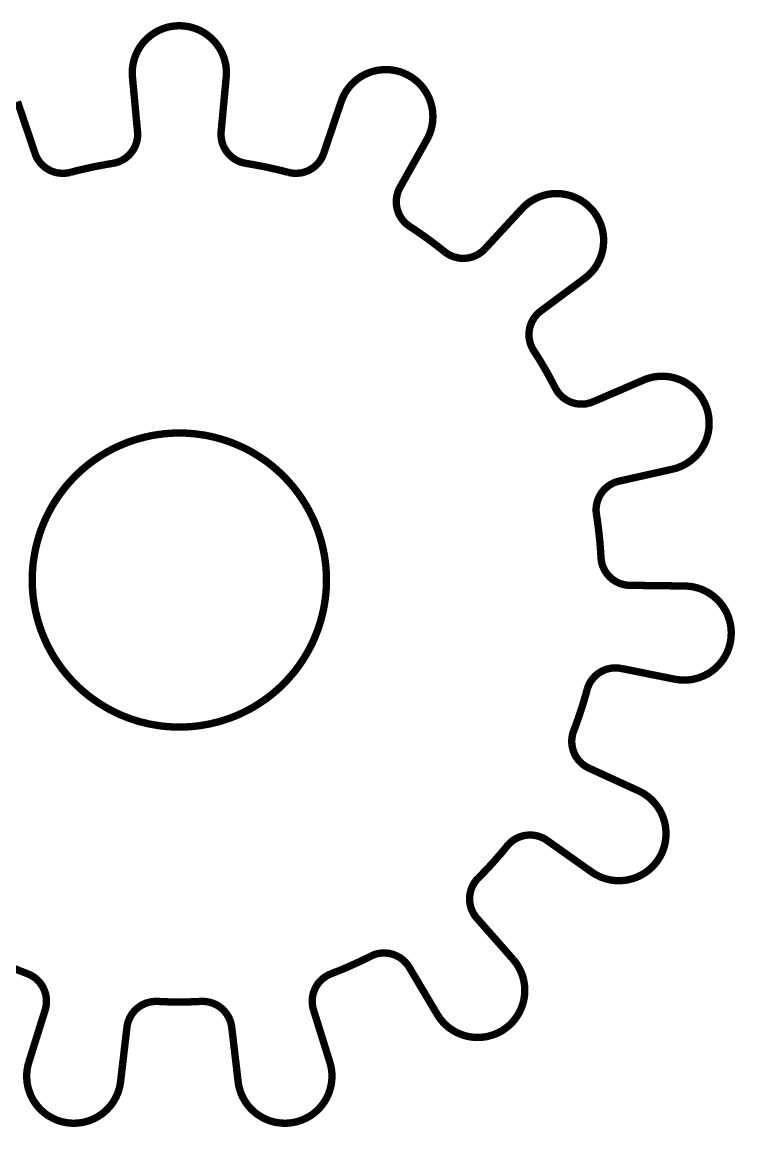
# Model space of a CAD drawing. Extents: x 0.4 to 23.1, y 0.4 to 16.1.
# Drawn here: x 1.931 to 2.885, y 10.363 to 11.843 of the extents above; entities that cross this region are included whole.
import ezdxf

# ---------------------------------------------------------------- set-up
doc = ezdxf.new("R2010")
doc.units = 0
doc.layers.get('0').update_dxf_attribs({"linetype": 'CONTINUOUS'})

msp = doc.modelspace()

# ---------------------------------------------------------------- linework, layer by layer
at = {"color": 0, "const_width": 0.00985}
for points in [[(2.2041, 11.7688), (2.20432, 11.7713), (2.20437, 11.7738), (2.20437, 11.7764), (2.20426, 11.7789), (2.20404, 11.7814), (2.20372, 11.7839), (2.20329, 11.7864), (2.20275, 11.7888), (2.20215, 11.7913), (2.20144, 11.7937), (2.20063, 11.7961), (2.19971, 11.7985), (2.19874, 11.8008), (2.1976, 11.8031), (2.19646, 11.8053), (2.19515, 11.8075), (2.19379, 11.8096), (2.19233, 11.8117), (2.19081, 11.8137), (2.18924, 11.8157), (2.18756, 11.8175), (2.18576, 11.8193), (2.18397, 11.8211), (2.18207, 11.8227), (2.18007, 11.8243), (2.17806, 11.8258), (2.176, 11.8273), (2.17383, 11.8286), (2.17165, 11.8299), (2.16943, 11.8311), (2.16715, 11.8321), (2.16482, 11.8331), (2.16243, 11.834), (2.16004, 11.8348), (2.15767, 11.8355), (2.15517, 11.8361), (2.15272, 11.8366), (2.15022, 11.837), (2.14768, 11.8373), (2.14518, 11.8375), (2.14268, 11.8376), (2.14014, 11.8376), (2.13758, 11.8375), (2.1351, 11.8373), (2.1326, 11.837), (2.1301, 11.8366), (2.12761, 11.8361), (2.12517, 11.8355), (2.12272, 11.8348), (2.12033, 11.834), (2.118, 11.8331), (2.11567, 11.8321), (2.11339, 11.8311), (2.11111, 11.8299), (2.10894, 11.8286), (2.10682, 11.8273), (2.10471, 11.8258), (2.10271, 11.8243), (2.10075, 11.8227), (2.09885, 11.8211), (2.097, 11.8193), (2.09526, 11.8175), (2.09358, 11.8157), (2.09196, 11.8137), (2.09044, 11.8117), (2.08903, 11.8096), (2.08768, 11.8075), (2.08637, 11.8053), (2.08518, 11.8031), (2.0841, 11.8008), (2.08311, 11.7985), (2.08219, 11.7961), (2.08137, 11.7937), (2.08068, 11.7913), (2.08003, 11.7888), (2.07954, 11.7864), (2.0791, 11.7839), (2.07878, 11.7814), (2.07856, 11.7789), (2.07844, 11.7764), (2.0784, 11.7738), (2.0785, 11.7713), (2.07867, 11.7688)], [(2.47254, 11.6851), (2.47374, 11.6873), (2.47483, 11.6896), (2.47586, 11.6919), (2.47678, 11.6942), (2.4776, 11.6966), (2.47831, 11.6991), (2.47894, 11.7015), (2.47949, 11.7039), (2.48025, 11.7089), (2.48047, 11.7115), (2.48058, 11.714), (2.48062, 11.7165), (2.48053, 11.719), (2.48036, 11.7216), (2.48008, 11.7241), (2.47971, 11.7266), (2.47922, 11.7291), (2.47868, 11.7315), (2.47797, 11.7339), (2.47721, 11.7363), (2.47635, 11.7387), (2.47542, 11.741), (2.47433, 11.7433), (2.47319, 11.7456), (2.47194, 11.7478), (2.47065, 11.7499), (2.46924, 11.7521), (2.46619, 11.7561), (2.46451, 11.758), (2.46278, 11.7598), (2.46099, 11.7616), (2.45915, 11.7633), (2.45719, 11.7649), (2.45524, 11.7664), (2.45318, 11.768), (2.45107, 11.7693), (2.44889, 11.7706), (2.44667, 11.7718), (2.44439, 11.7729), (2.44211, 11.774), (2.43972, 11.7749), (2.43733, 11.7758), (2.43494, 11.7765), (2.43251, 11.7771), (2.43001, 11.7777), (2.42757, 11.7781), (2.42507, 11.7785), (2.42253, 11.7787), (2.42003, 11.7789), (2.41749, 11.7789), (2.41499, 11.7789), (2.41243, 11.7787), (2.40994, 11.7784), (2.40744, 11.7781), (2.40494, 11.7776), (2.4025, 11.7771), (2.40007, 11.7764), (2.39762, 11.7757), (2.39529, 11.7748), (2.3929, 11.7739), (2.39063, 11.7728), (2.38835, 11.7717), (2.38612, 11.7705), (2.384, 11.7692), (2.38189, 11.7678), (2.37983, 11.7663), (2.37782, 11.7648), (2.37592, 11.7631), (2.37408, 11.7614), (2.37229, 11.7597), (2.37056, 11.7578), (2.36893, 11.7559), (2.36735, 11.7538), (2.36589, 11.7518), (2.36447, 11.7497), (2.36317, 11.7476), (2.36193, 11.7453), (2.36079, 11.7431), (2.35975, 11.7408), (2.35883, 11.7384), (2.35796, 11.7361)], [(2.08544, 11.696), (2.07867, 11.7688)], [(2.19732, 11.696), (2.2041, 11.7688)], [(1.94829, 11.6668), (1.92486, 11.7361)], [(2.33453, 11.6668), (2.35796, 11.7361)], [(2.05246, 11.6534), (2.05447, 11.6538), (2.05647, 11.6543), (2.05843, 11.6548), (2.06033, 11.6555), (2.06222, 11.6563), (2.06407, 11.6572), (2.06586, 11.6582), (2.0676, 11.6592), (2.06933, 11.6604), (2.07096, 11.6616), (2.07249, 11.6629), (2.074, 11.6643), (2.07542, 11.6658), (2.07671, 11.6674), (2.07796, 11.669), (2.07915, 11.6706), (2.08024, 11.6724), (2.08122, 11.6742), (2.08208, 11.676), (2.0829, 11.6779), (2.08361, 11.6798), (2.08421, 11.6818), (2.08469, 11.6837), (2.08507, 11.6858), (2.08539, 11.6878), (2.08556, 11.6898), (2.08561, 11.6919), (2.08561, 11.6939), (2.08544, 11.696)], [(2.19732, 11.696), (2.19721, 11.6939), (2.19715, 11.6919), (2.19726, 11.6898), (2.19743, 11.6878), (2.19769, 11.6858), (2.19857, 11.6818), (2.19917, 11.6798), (2.19988, 11.6779), (2.20068, 11.676), (2.20161, 11.6742), (2.20258, 11.6724), (2.20367, 11.6706), (2.20481, 11.669), (2.20606, 11.6674), (2.20742, 11.6658), (2.20882, 11.6643), (2.21029, 11.6629), (2.21186, 11.6616), (2.21349, 11.6604), (2.21517, 11.6592), (2.2169, 11.6582), (2.21869, 11.6572), (2.22054, 11.6563), (2.22244, 11.6555), (2.22439, 11.6548), (2.22635, 11.6543), (2.22835, 11.6538), (2.23036, 11.6534)], [(2.43674, 11.6213), (2.47254, 11.6851)], [(1.94829, 11.6668), (1.949, 11.6649), (1.94976, 11.663), (1.95068, 11.6611), (1.95167, 11.6593), (1.95275, 11.6576), (1.95394, 11.656), (1.95518, 11.6543), (1.95654, 11.6528), (1.95796, 11.6514), (1.95942, 11.65), (1.96099, 11.6486), (1.96263, 11.6474), (1.96436, 11.6463), (1.9661, 11.6452), (1.96789, 11.6442), (1.96972, 11.6433), (1.97163, 11.6426), (1.97353, 11.6419), (1.97553, 11.6413), (1.97749, 11.6408), (1.97949, 11.6405), (1.98156, 11.6403), (1.98356, 11.6401), (1.98562, 11.64), (1.98768, 11.6401), (1.98969, 11.6403), (1.99169, 11.6405), (1.99371, 11.6409), (1.99571, 11.6413)], [(2.28706, 11.6413), (2.28907, 11.6409), (2.29107, 11.6405), (2.29308, 11.6403), (2.29514, 11.6401), (2.29719, 11.64), (2.29921, 11.6401), (2.30126, 11.6403), (2.30328, 11.6405), (2.30528, 11.6408), (2.30729, 11.6413), (2.30925, 11.6419), (2.31119, 11.6426), (2.31304, 11.6433), (2.31489, 11.6442), (2.31674, 11.6452), (2.31847, 11.6463), (2.32015, 11.6474), (2.32178, 11.6486), (2.32335, 11.65), (2.32488, 11.6514), (2.32628, 11.6528), (2.32758, 11.6543), (2.32889, 11.656), (2.33003, 11.6576), (2.33111, 11.6593), (2.33214, 11.6611), (2.33301, 11.663), (2.33382, 11.6649), (2.33453, 11.6668)], [(2.05246, 11.6534), (2.04531, 11.6522), (2.03814, 11.6509), (2.03103, 11.6496), (2.02393, 11.6481), (2.01687, 11.6465), (2.00976, 11.6449), (2.00276, 11.6432), (1.99571, 11.6413)], [(2.28706, 11.6413), (2.28006, 11.6432), (2.273, 11.6449), (2.26594, 11.6465), (2.25885, 11.6481), (2.25174, 11.6496), (2.24463, 11.6509), (2.23753, 11.6522), (2.23036, 11.6534)], [(2.43674, 11.6213), (2.43576, 11.6195), (2.4349, 11.6176), (2.43414, 11.6157), (2.43349, 11.6138), (2.43294, 11.6118), (2.43246, 11.6099), (2.43213, 11.6078), (2.43186, 11.6058), (2.43169, 11.6037), (2.43169, 11.6017), (2.43175, 11.5997), (2.43192, 11.5977), (2.43218, 11.5956), (2.43257, 11.5936), (2.43365, 11.5897), (2.43435, 11.5877), (2.43517, 11.5858), (2.43604, 11.584), (2.43701, 11.5822), (2.4381, 11.5805), (2.43924, 11.5788), (2.44049, 11.5772), (2.44185, 11.5756), (2.44325, 11.5742), (2.44472, 11.5727), (2.44629, 11.5714), (2.44786, 11.5702), (2.44954, 11.569)], [(2.68371, 11.4994), (2.68571, 11.501), (2.68767, 11.5026), (2.68951, 11.5043), (2.69129, 11.5061), (2.69303, 11.5079), (2.69467, 11.5098), (2.69624, 11.5118), (2.69775, 11.5138), (2.70047, 11.5181), (2.70167, 11.5203), (2.70285, 11.5226), (2.70389, 11.5248), (2.70486, 11.5272), (2.70574, 11.5296), (2.70649, 11.532), (2.70714, 11.5344), (2.70774, 11.5368), (2.70817, 11.5393), (2.70856, 11.5418), (2.70882, 11.5443), (2.70899, 11.5469), (2.7091, 11.5494), (2.70904, 11.5519), (2.70893, 11.5544), (2.70871, 11.557), (2.70833, 11.5595), (2.7079, 11.562), (2.70742, 11.5644), (2.70676, 11.5668), (2.70606, 11.5693), (2.70524, 11.5717), (2.70432, 11.574), (2.70329, 11.5763), (2.70221, 11.5786), (2.70101, 11.5808), (2.69971, 11.583), (2.69835, 11.5851), (2.69689, 11.5872), (2.69536, 11.5892), (2.69374, 11.5912), (2.69206, 11.593), (2.69026, 11.5948), (2.68847, 11.5966), (2.68658, 11.5982), (2.68457, 11.5998), (2.68257, 11.6013), (2.68044, 11.6027), (2.67833, 11.6041), (2.67611, 11.6053), (2.67389, 11.6064), (2.6716, 11.6075), (2.66928, 11.6085), (2.66689, 11.6094), (2.6645, 11.6102), (2.66206, 11.6108), (2.65961, 11.6114), (2.65713, 11.6119), (2.65462, 11.6124), (2.65213, 11.6126), (2.64962, 11.6128), (2.64708, 11.6129), (2.64458, 11.6129), (2.64204, 11.6128), (2.63954, 11.6126), (2.63704, 11.6122), (2.63456, 11.6119), (2.63206, 11.6113), (2.62961, 11.6107), (2.62717, 11.61), (2.62478, 11.6092), (2.62244, 11.6083), (2.62011, 11.6073), (2.61783, 11.6062), (2.61561, 11.605), (2.61344, 11.6038), (2.61128, 11.6024), (2.60921, 11.601), (2.60721, 11.5995), (2.60525, 11.5979), (2.60335, 11.5962), (2.60157, 11.5945), (2.59978, 11.5926)], [(2.55018, 11.5388), (2.59978, 11.5926)], [(2.49647, 11.5349), (2.49083, 11.5394), (2.48508, 11.5439), (2.47933, 11.5482), (2.47347, 11.5526), (2.46756, 11.5568), (2.46164, 11.5609), (2.45562, 11.565), (2.44954, 11.569)], [(2.49647, 11.5349), (2.4981, 11.5337), (2.49978, 11.5325), (2.50157, 11.5314), (2.50336, 11.5305), (2.50521, 11.5296), (2.50706, 11.5288), (2.509, 11.5281), (2.51096, 11.5276), (2.51297, 11.5271), (2.51497, 11.5266), (2.51899, 11.5262), (2.52106, 11.5262), (2.52311, 11.5262), (2.52513, 11.5264), (2.52718, 11.5266), (2.52919, 11.527), (2.53119, 11.5275), (2.53315, 11.528), (2.53504, 11.5287), (2.53694, 11.5295), (2.53879, 11.5303), (2.54064, 11.5313), (2.54237, 11.5323), (2.54406, 11.5335), (2.54568, 11.5347), (2.54725, 11.536), (2.54878, 11.5374), (2.55018, 11.5388)], [(2.62506, 11.4557), (2.68371, 11.4994)], [(2.62506, 11.4557), (2.62343, 11.4544), (2.6219, 11.4531), (2.62044, 11.4517), (2.61903, 11.4502), (2.61774, 11.4486), (2.61649, 11.447), (2.61535, 11.4453), (2.61431, 11.4435), (2.61333, 11.4417), (2.61247, 11.4399), (2.61171, 11.438), (2.61106, 11.436), (2.61046, 11.4341), (2.61003, 11.4321), (2.60965, 11.4301), (2.60938, 11.4281), (2.60921, 11.426), (2.60921, 11.424), (2.60926, 11.4219), (2.60943, 11.4199), (2.60969, 11.4179), (2.61008, 11.4158), (2.61057, 11.4139), (2.61111, 11.4119), (2.61182, 11.41), (2.61262, 11.4081), (2.6135, 11.4063), (2.61447, 11.4045), (2.6155, 11.4027)], [(2.64453, 11.3525), (2.64117, 11.3589), (2.63775, 11.3653), (2.63428, 11.3717), (2.63064, 11.378), (2.62701, 11.3842), (2.62326, 11.3905), (2.61942, 11.3966), (2.6155, 11.4027)], [(2.69515, 11.3342), (2.76238, 11.3632)], [(2.80111, 11.2439), (2.80354, 11.2445), (2.80599, 11.2452), (2.80838, 11.246), (2.81076, 11.2469), (2.8131, 11.2479), (2.81538, 11.249), (2.8176, 11.2501), (2.81976, 11.2514), (2.82194, 11.2528), (2.824, 11.2542), (2.82601, 11.2557), (2.82796, 11.2573), (2.82986, 11.259), (2.83171, 11.2607), (2.83344, 11.2625), (2.83512, 11.2644), (2.83675, 11.2663), (2.83826, 11.2683), (2.83974, 11.2704), (2.8411, 11.2726), (2.84233, 11.2747), (2.84353, 11.277), (2.84463, 11.2792), (2.8456, 11.2816), (2.84651, 11.2839), (2.84733, 11.2863), (2.84804, 11.2887), (2.84868, 11.2912), (2.84918, 11.2937), (2.84961, 11.2962), (2.84993, 11.2987), (2.85015, 11.3012), (2.85026, 11.3037), (2.85026, 11.3062), (2.85021, 11.3087), (2.84999, 11.3112), (2.84972, 11.3138), (2.84933, 11.3163), (2.84885, 11.3187), (2.84825, 11.3212), (2.8476, 11.3236), (2.84679, 11.326), (2.84592, 11.3284), (2.84494, 11.3307), (2.84386, 11.333), (2.84272, 11.3352), (2.84147, 11.3375), (2.84017, 11.3396), (2.83876, 11.3417), (2.83724, 11.3438), (2.83567, 11.3457), (2.83404, 11.3476), (2.83231, 11.3494), (2.83046, 11.3512), (2.82861, 11.3529), (2.82667, 11.3545), (2.82465, 11.3561), (2.8226, 11.3575), (2.82047, 11.3589), (2.81831, 11.3602), (2.81608, 11.3614), (2.81381, 11.3625), (2.81153, 11.3635), (2.80914, 11.3644), (2.80681, 11.3652), (2.80436, 11.366), (2.80192, 11.3666), (2.79949, 11.3672), (2.79699, 11.3676), (2.79449, 11.3679), (2.79194, 11.3682), (2.78944, 11.3683), (2.78689, 11.3684), (2.7844, 11.3683), (2.78185, 11.3681), (2.77935, 11.3678), (2.77686, 11.3675), (2.77436, 11.367), (2.77192, 11.3664), (2.76947, 11.3658), (2.76708, 11.365), (2.76471, 11.3642), (2.76238, 11.3632)], [(2.64453, 11.3525), (2.64551, 11.3507), (2.64654, 11.349), (2.64774, 11.3473), (2.64899, 11.3457), (2.65028, 11.3441), (2.65169, 11.3426), (2.65315, 11.3412), (2.65474, 11.3398), (2.65636, 11.3386), (2.65804, 11.3375), (2.65978, 11.3364), (2.66157, 11.3354), (2.66342, 11.3345), (2.66531, 11.3337), (2.66721, 11.333), (2.66917, 11.3324), (2.67117, 11.3319), (2.67318, 11.3315), (2.67518, 11.3313), (2.67719, 11.3311), (2.67925, 11.3311), (2.68132, 11.3311), (2.68332, 11.3312), (2.68539, 11.3314), (2.68739, 11.3318), (2.68935, 11.3323), (2.69135, 11.3328), (2.69325, 11.3335), (2.69515, 11.3342)], [(2.72976, 11.2279), (2.80111, 11.2439)], [(2.72976, 11.2279), (2.72775, 11.2274), (2.72581, 11.2267), (2.7239, 11.2261), (2.722, 11.2253), (2.72017, 11.2243), (2.71838, 11.2234), (2.71664, 11.2223), (2.715, 11.2211), (2.71338, 11.2198), (2.71181, 11.2185), (2.71035, 11.2171), (2.70893, 11.2156), (2.70763, 11.214), (2.70637, 11.2124), (2.70524, 11.2107), (2.70421, 11.209), (2.70324, 11.2071), (2.70236, 11.2053), (2.70161, 11.2034), (2.7009, 11.2015), (2.70031, 11.1995), (2.69988, 11.1975), (2.69949, 11.1955), (2.69922, 11.1935), (2.69906, 11.1915), (2.699, 11.1894), (2.69906, 11.1874), (2.69922, 11.1853), (2.69949, 11.1833)], [(2.70557, 11.1257), (2.70514, 11.1329), (2.70458, 11.1401), (2.704, 11.1473), (2.70247, 11.1618), (2.70156, 11.1689), (2.70057, 11.1762), (2.69949, 11.1833)], [(2.70557, 11.1257), (2.70574, 11.1236), (2.706, 11.1216), (2.70637, 11.1196), (2.70682, 11.1176), (2.70742, 11.1156), (2.70811, 11.1137), (2.70888, 11.1118), (2.70975, 11.11), (2.71072, 11.1081), (2.71175, 11.1064), (2.71294, 11.1047), (2.71414, 11.1031), (2.7155, 11.1015), (2.7169, 11.1), (2.71838, 11.0986), (2.71989, 11.0973), (2.72151, 11.096), (2.72319, 11.0949), (2.72493, 11.0938), (2.72672, 11.0928), (2.72857, 11.0919), (2.73042, 11.0911), (2.73236, 11.0904), (2.73432, 11.0898), (2.73633, 11.0893), (2.73828, 11.0889), (2.74035, 11.0886), (2.74235, 11.0884), (2.74442, 11.0884)], [(2.74442, 11.0884), (2.81754, 11.0875)], [(2.80442, 10.9627), (2.80692, 10.9623), (2.8094, 10.962), (2.81196, 10.9617), (2.81446, 10.9616), (2.817, 10.9615), (2.8195, 10.9616), (2.82206, 10.9617), (2.82454, 10.962), (2.82704, 10.9623), (2.82954, 10.9628), (2.83197, 10.9634), (2.83442, 10.964), (2.83686, 10.9648), (2.83919, 10.9657), (2.84158, 10.9666), (2.84386, 10.9676), (2.84614, 10.9688), (2.84831, 10.9699), (2.85047, 10.9712), (2.8526, 10.9727), (2.85465, 10.9741), (2.85661, 10.9757), (2.85856, 10.9773), (2.8604, 10.9791), (2.86219, 10.9808), (2.86393, 10.9827), (2.86556, 10.9846), (2.86714, 10.9866), (2.8686, 10.9886), (2.87001, 10.9907), (2.87131, 10.9929), (2.8725, 10.9951), (2.87364, 10.9973), (2.87472, 10.9997), (2.87565, 11.002), (2.87651, 11.0044), (2.87728, 11.0068), (2.87793, 11.0092), (2.87847, 11.0117), (2.87896, 11.0142), (2.87935, 11.0167), (2.87956, 11.0192), (2.87972, 11.0217), (2.87978, 11.0242), (2.87978, 11.0268), (2.87961, 11.0293), (2.87939, 11.0318), (2.87901, 11.0343), (2.87858, 11.0368), (2.87804, 11.0392), (2.87739, 11.0417), (2.87668, 11.0441), (2.87588, 11.0465), (2.87494, 11.0488), (2.87392, 11.0512), (2.87278, 11.0534), (2.87158, 11.0556), (2.87028, 11.0578), (2.86893, 11.0599), (2.86746, 11.062), (2.86589, 11.064), (2.86431, 11.0659), (2.86257, 11.0678), (2.86083, 11.0696), (2.859, 11.0713), (2.85704, 11.073), (2.85508, 11.0745), (2.85308, 11.076), (2.85097, 11.0774), (2.84879, 11.0788), (2.84663, 11.08), (2.84435, 11.0812), (2.84207, 11.0822), (2.83974, 11.0832), (2.83735, 11.084), (2.83496, 11.0848), (2.83251, 11.0855), (2.83008, 11.0861), (2.82758, 11.0866), (2.82508, 11.087), (2.8226, 11.0872), (2.8201, 11.0874), (2.81754, 11.0875)], [(2.73269, 10.9771), (2.73068, 10.9774), (2.72868, 10.9777), (2.72661, 10.9779), (2.72456, 10.9779), (2.72254, 10.9778), (2.72049, 10.9776), (2.71847, 10.9773), (2.71647, 10.9769), (2.71451, 10.9765), (2.71251, 10.9759), (2.71061, 10.9752), (2.70871, 10.9744), (2.70692, 10.9735), (2.70514, 10.9725), (2.7034, 10.9714), (2.70171, 10.9703), (2.70008, 10.969), (2.69851, 10.9677), (2.69706, 10.9663), (2.69564, 10.9647), (2.69433, 10.9632), (2.69308, 10.9616), (2.69194, 10.9599), (2.69086, 10.9582), (2.68989, 10.9564), (2.68901, 10.9545), (2.68821, 10.9526), (2.68756, 10.9507), (2.68696, 10.9487)], [(2.73269, 10.9771), (2.80442, 10.9627)], [(2.66906, 10.8936), (2.6716, 10.9003), (2.67404, 10.9072), (2.67643, 10.914), (2.67871, 10.9209), (2.68087, 10.9278), (2.683, 10.9348), (2.68506, 10.9417), (2.68696, 10.9487)], [(2.66906, 10.8936), (2.66835, 10.8917), (2.66775, 10.8897), (2.66732, 10.8877), (2.66694, 10.8857), (2.66667, 10.8837), (2.6665, 10.8816), (2.66644, 10.8796), (2.6665, 10.8776), (2.66661, 10.8755), (2.66689, 10.8735), (2.66726, 10.8715), (2.66775, 10.8695), (2.66829, 10.8675), (2.669, 10.8656), (2.66976, 10.8637), (2.67063, 10.8618), (2.6716, 10.86), (2.67264, 10.8583), (2.67378, 10.8566), (2.67503, 10.8549), (2.67632, 10.8534), (2.67774, 10.8519), (2.67919, 10.8505), (2.68072, 10.8491), (2.68235, 10.8479), (2.68403, 10.8467), (2.68576, 10.8456), (2.68756, 10.8446), (2.68935, 10.8437)], [(2.68935, 10.8437), (2.75586, 10.8132)], [(2.69314, 10.7045), (2.69521, 10.7031), (2.69737, 10.7018), (2.69954, 10.7005), (2.70182, 10.6994), (2.7041, 10.6983), (2.70643, 10.6973), (2.70876, 10.6965), (2.71121, 10.6957), (2.7136, 10.695), (2.7161, 10.6944), (2.71853, 10.6939), (2.72103, 10.6935), (2.72353, 10.6933), (2.72607, 10.693), (2.72857, 10.6929), (2.73113, 10.693), (2.73361, 10.6931), (2.73617, 10.6933), (2.73867, 10.6936), (2.74115, 10.694), (2.7436, 10.6946), (2.7461, 10.6952), (2.74849, 10.6959), (2.75088, 10.6967), (2.75325, 10.6975), (2.75558, 10.6986), (2.75786, 10.6997), (2.7601, 10.7008), (2.76226, 10.7021), (2.76438, 10.7034), (2.7665, 10.7049), (2.7685, 10.7064), (2.77046, 10.708), (2.77235, 10.7097), (2.77414, 10.7114), (2.77588, 10.7133), (2.77756, 10.7152), (2.77919, 10.7171), (2.78065, 10.7191), (2.78213, 10.7212), (2.78347, 10.7234), (2.78472, 10.7255), (2.78592, 10.7278), (2.787, 10.73), (2.78797, 10.7324), (2.78885, 10.7347), (2.78965, 10.7371), (2.79036, 10.7395), (2.79096, 10.742), (2.7915, 10.7445), (2.79189, 10.747), (2.79221, 10.7495), (2.79243, 10.752), (2.79254, 10.7545), (2.79254, 10.7571), (2.79243, 10.7596), (2.79221, 10.7621), (2.79194, 10.7646), (2.79156, 10.7671), (2.79107, 10.7696), (2.79047, 10.772), (2.78976, 10.7744), (2.78896, 10.7769), (2.78808, 10.7792), (2.78711, 10.7815), (2.78603, 10.7838), (2.78489, 10.7861), (2.78364, 10.7883), (2.78228, 10.7904), (2.78088, 10.7925), (2.77935, 10.7945), (2.77778, 10.7964), (2.7761, 10.7984), (2.77436, 10.8002), (2.77257, 10.802), (2.77067, 10.8037), (2.76872, 10.8053), (2.76671, 10.8068), (2.76465, 10.8083), (2.76253, 10.8096), (2.76036, 10.8109), (2.75814, 10.8121), (2.75586, 10.8132)], [(2.63346, 10.7468), (2.63172, 10.748), (2.62999, 10.749), (2.62819, 10.75), (2.6244, 10.7516), (2.6225, 10.7523), (2.6205, 10.7528), (2.61854, 10.7533), (2.61654, 10.7536), (2.61447, 10.7539), (2.61247, 10.754), (2.6104, 10.7541), (2.60835, 10.754), (2.60633, 10.7538), (2.60433, 10.7536), (2.60232, 10.7532), (2.60032, 10.7527), (2.59836, 10.7521), (2.59646, 10.7514), (2.59457, 10.7507), (2.59272, 10.7497), (2.59093, 10.7487), (2.58919, 10.7477), (2.58751, 10.7465), (2.58589, 10.7453), (2.58431, 10.744), (2.58285, 10.7426), (2.58143, 10.7411), (2.58008, 10.7395)], [(2.54129, 10.6964), (2.54639, 10.7016), (2.55138, 10.7068), (2.55638, 10.7121), (2.56125, 10.7174), (2.56608, 10.7229), (2.57081, 10.7283), (2.57553, 10.7339), (2.58008, 10.7395)], [(2.63346, 10.7468), (2.69314, 10.7045)], [(2.54129, 10.6964), (2.53988, 10.6949), (2.53857, 10.6934), (2.53733, 10.6917), (2.53614, 10.6901), (2.5351, 10.6883), (2.53413, 10.6865), (2.53321, 10.6847), (2.53244, 10.6828), (2.53174, 10.6809), (2.53114, 10.6789), (2.53065, 10.6769), (2.53028, 10.6749), (2.53, 10.6729), (2.52983, 10.6708), (2.52979, 10.6688), (2.52983, 10.6668), (2.52994, 10.6648), (2.53022, 10.6627), (2.5306, 10.6607), (2.53103, 10.6587), (2.53162, 10.6567), (2.53228, 10.6548), (2.53304, 10.6529), (2.5339, 10.651), (2.53483, 10.6492), (2.53592, 10.6475), (2.53706, 10.6458), (2.53825, 10.6442), (2.53961, 10.6426)], [(2.53961, 10.6426), (2.58789, 10.5877)], [(1.88542, 10.5918), (1.89187, 10.5886), (1.89844, 10.5854), (1.905, 10.5824), (1.91162, 10.5794), (1.91824, 10.5764), (1.92492, 10.5736), (1.93164, 10.5709), (1.93842, 10.5683)], [(2.3444, 10.5683), (2.35113, 10.5709), (2.35786, 10.5736), (2.36453, 10.5764), (2.37121, 10.5794), (2.37782, 10.5824), (2.38439, 10.5854), (2.3909, 10.5886), (2.3974, 10.5918)], [(2.44906, 10.5769), (2.44797, 10.5786), (2.44683, 10.5802), (2.44553, 10.5819), (2.44422, 10.5834), (2.44276, 10.5848), (2.44129, 10.5863), (2.43972, 10.5876), (2.4381, 10.5888), (2.43642, 10.59), (2.43463, 10.591), (2.43283, 10.592), (2.43099, 10.5928), (2.4291, 10.5936), (2.42719, 10.5943), (2.42524, 10.5948), (2.42324, 10.5953), (2.42122, 10.5957), (2.41922, 10.5959), (2.41715, 10.5961), (2.4151, 10.5961), (2.41308, 10.5961), (2.41103, 10.5959), (2.40901, 10.5957), (2.40696, 10.5953), (2.405, 10.5948), (2.40306, 10.5942), (2.4011, 10.5935), (2.39925, 10.5927), (2.3974, 10.5918)], [(2.48643, 10.5139), (2.48774, 10.5118), (2.48915, 10.5097), (2.49067, 10.5077), (2.49224, 10.5057), (2.49388, 10.5038), (2.49561, 10.502), (2.49744, 10.5002), (2.49929, 10.4985), (2.50125, 10.4968), (2.50325, 10.4953), (2.50532, 10.4939), (2.50743, 10.4925), (2.5096, 10.4912), (2.51183, 10.49), (2.51411, 10.4889), (2.51639, 10.4879), (2.51878, 10.487), (2.52115, 10.4862), (2.52354, 10.4854), (2.52599, 10.4848), (2.52849, 10.4843), (2.53097, 10.4838), (2.53347, 10.4835), (2.53597, 10.4832), (2.53851, 10.4831), (2.54101, 10.4831), (2.54357, 10.4831), (2.54606, 10.4833), (2.55106, 10.4839), (2.55354, 10.4844), (2.55599, 10.485), (2.55843, 10.4857), (2.56087, 10.4864), (2.56321, 10.4873), (2.56554, 10.4882), (2.56787, 10.4893), (2.5701, 10.4904), (2.57232, 10.4916), (2.57449, 10.4929), (2.57661, 10.4944), (2.57861, 10.4959), (2.58062, 10.4974), (2.58251, 10.4991), (2.58436, 10.5008), (2.58615, 10.5026), (2.58951, 10.5063), (2.59104, 10.5084), (2.5925, 10.5104), (2.59392, 10.5125), (2.59521, 10.5147), (2.5964, 10.5169), (2.59754, 10.5192), (2.59858, 10.5215), (2.5995, 10.5238), (2.60038, 10.5262), (2.60113, 10.5286), (2.60178, 10.531), (2.60232, 10.5335), (2.60275, 10.536), (2.60314, 10.5385), (2.60335, 10.541), (2.60351, 10.5435), (2.60357, 10.5461), (2.60351, 10.5486), (2.60335, 10.5511), (2.60314, 10.5536), (2.60275, 10.5561), (2.60232, 10.5586), (2.60178, 10.561), (2.60113, 10.5635), (2.60038, 10.5659), (2.5995, 10.5683), (2.59858, 10.5706), (2.59754, 10.5729), (2.59646, 10.5752), (2.59521, 10.5774), (2.59392, 10.5796), (2.59256, 10.5817), (2.5911, 10.5838), (2.58951, 10.5857), (2.58789, 10.5877)], [(2.44906, 10.5769), (2.48643, 10.5139)], [(1.96186, 10.5198), (1.9624, 10.5217), (1.96283, 10.5238), (1.96322, 10.5258), (1.96343, 10.5278), (1.9636, 10.5298), (1.96365, 10.5319), (1.96354, 10.5339), (1.96338, 10.536), (1.96311, 10.538), (1.96272, 10.54), (1.96224, 10.542), (1.96164, 10.5439), (1.96094, 10.5458), (1.96012, 10.5477), (1.95925, 10.5496), (1.95828, 10.5514), (1.95719, 10.5531), (1.956, 10.5548), (1.95475, 10.5564), (1.95344, 10.5579), (1.95204, 10.5595), (1.949, 10.5622), (1.94737, 10.5634), (1.94569, 10.5646), (1.94396, 10.5656), (1.94211, 10.5666), (1.94032, 10.5675), (1.93842, 10.5683)], [(2.3444, 10.5683), (2.3425, 10.5675), (2.34065, 10.5666), (2.33886, 10.5656), (2.33712, 10.5646), (2.33544, 10.5634), (2.33382, 10.5622), (2.33225, 10.5608), (2.33078, 10.5595), (2.32937, 10.5579), (2.32801, 10.5564), (2.32676, 10.5548), (2.32563, 10.5531), (2.32454, 10.5514), (2.32357, 10.5496), (2.32264, 10.5477), (2.32189, 10.5458), (2.32118, 10.5439), (2.32058, 10.542), (2.3201, 10.54), (2.31972, 10.538), (2.31939, 10.536), (2.31922, 10.5339), (2.31917, 10.5319), (2.31922, 10.5298), (2.31933, 10.5278), (2.31961, 10.5258), (2.31993, 10.5238), (2.32042, 10.5217), (2.32096, 10.5198)], [(2.11242, 10.5313), (2.11035, 10.5314), (2.10829, 10.5313), (2.10628, 10.5311), (2.10422, 10.5309), (2.10221, 10.5305), (2.10026, 10.53), (2.09831, 10.5295), (2.09636, 10.5288), (2.09446, 10.528), (2.09261, 10.5271), (2.09082, 10.5262), (2.08908, 10.5251), (2.0874, 10.5239), (2.08578, 10.5227), (2.08421, 10.5214), (2.08268, 10.52), (2.08128, 10.5185), (2.07867, 10.5153), (2.07753, 10.5137), (2.07644, 10.5119), (2.07547, 10.5101), (2.07454, 10.5083), (2.07303, 10.5045), (2.07243, 10.5026), (2.07194, 10.5006), (2.07156, 10.4986), (2.07129, 10.4965)], [(2.11242, 10.5313), (2.11963, 10.531), (2.1269, 10.5307), (2.13417, 10.5306), (2.14139, 10.5305), (2.14865, 10.5306), (2.15593, 10.5307), (2.16314, 10.531), (2.17042, 10.5313)], [(2.21153, 10.4965), (2.21121, 10.4986), (2.21083, 10.5006), (2.21035, 10.5026), (2.20975, 10.5045), (2.20904, 10.5064), (2.20822, 10.5083), (2.20736, 10.5101), (2.20637, 10.5119), (2.20529, 10.5137), (2.2041, 10.5153), (2.20285, 10.5169), (2.2015, 10.5185), (2.20008, 10.52), (2.19862, 10.5214), (2.19706, 10.5227), (2.19542, 10.5239), (2.19374, 10.5251), (2.192, 10.5262), (2.19015, 10.5271), (2.18832, 10.528), (2.18642, 10.5288), (2.18451, 10.5295), (2.18257, 10.53), (2.18056, 10.5305), (2.17854, 10.5309), (2.17654, 10.5311), (2.17449, 10.5313), (2.17242, 10.5314), (2.17042, 10.5313)], [(1.96186, 10.5198), (1.94006, 10.45)], [(2.32096, 10.5198), (2.34272, 10.45)], [(2.07129, 10.4965), (2.06278, 10.4239)], [(2.21153, 10.4965), (2.22006, 10.4239)], [(1.94006, 10.45), (1.93935, 10.4475), (1.93875, 10.4451), (1.93826, 10.4426), (1.93782, 10.4401), (1.93756, 10.4376), (1.93733, 10.4351), (1.93722, 10.4326), (1.93722, 10.4301), (1.93733, 10.4275), (1.9375, 10.425), (1.93782, 10.4225), (1.93821, 10.42), (1.93869, 10.4175), (1.93929, 10.4151), (1.94, 10.4127), (1.94081, 10.4103), (1.94168, 10.4079), (1.94265, 10.4055), (1.94374, 10.4033), (1.94488, 10.401), (1.94613, 10.3988), (1.94749, 10.3967), (1.95042, 10.3926), (1.95199, 10.3906), (1.95367, 10.3887), (1.9554, 10.3869), (1.95725, 10.3851), (1.9591, 10.3835), (1.96104, 10.3818), (1.96306, 10.3803), (1.96511, 10.3788), (1.96729, 10.3775), (1.96946, 10.3763), (1.97168, 10.3751), (1.97396, 10.374), (1.97624, 10.3729), (1.97862, 10.372), (1.98101, 10.3712), (1.98346, 10.3705), (1.98589, 10.3698), (1.98833, 10.3694), (1.99083, 10.3689), (1.99333, 10.3686), (1.99582, 10.3684), (1.99837, 10.3682), (2.00092, 10.3682), (2.00342, 10.3683), (2.00592, 10.3685), (2.00846, 10.3688), (2.01096, 10.3691), (2.0134, 10.3696), (2.0159, 10.3702), (2.01833, 10.3709), (2.02072, 10.3716), (2.02311, 10.3725), (2.02544, 10.3735), (2.02772, 10.3745), (2.03217, 10.3769), (2.03429, 10.3783), (2.0364, 10.3797), (2.03847, 10.3811), (2.04042, 10.3827), (2.04232, 10.3844), (2.04417, 10.3861), (2.04596, 10.3879), (2.04764, 10.3898), (2.04926, 10.3917), (2.05083, 10.3937), (2.05231, 10.3958), (2.05365, 10.3979), (2.05496, 10.4001), (2.05615, 10.4023), (2.05724, 10.4045), (2.05826, 10.4068), (2.05925, 10.4092), (2.06006, 10.4116), (2.06076, 10.414), (2.06142, 10.4164), (2.06196, 10.4189), (2.06244, 10.4214), (2.06278, 10.4239)], [(2.22006, 10.4239), (2.22038, 10.4214), (2.22081, 10.4189), (2.22136, 10.4164), (2.222, 10.414), (2.22276, 10.4116), (2.22358, 10.4092), (2.2245, 10.4068), (2.22553, 10.4045), (2.22667, 10.4023), (2.22786, 10.4001), (2.22917, 10.3979), (2.23053, 10.3958), (2.23199, 10.3937), (2.23351, 10.3917), (2.23514, 10.3898), (2.23687, 10.3879), (2.23861, 10.3861), (2.24046, 10.3844), (2.24235, 10.3827), (2.24436, 10.3811), (2.24636, 10.3797), (2.24849, 10.3783), (2.25065, 10.3769), (2.25282, 10.3757), (2.2551, 10.3745), (2.25738, 10.3735), (2.25971, 10.3725), (2.2621, 10.3716), (2.26449, 10.3709), (2.26693, 10.3702), (2.26938, 10.3696), (2.27186, 10.3691), (2.27436, 10.3688), (2.27686, 10.3685), (2.2794, 10.3683), (2.2819, 10.3682), (2.28444, 10.3682), (2.28694, 10.3684), (2.28944, 10.3686), (2.29199, 10.3689), (2.29443, 10.3694), (2.29693, 10.3698), (2.29937, 10.3705), (2.30181, 10.3712), (2.30419, 10.372), (2.30653, 10.3729), (2.30886, 10.374), (2.31114, 10.3751), (2.31338, 10.3763), (2.31554, 10.3775), (2.31765, 10.3788), (2.31972, 10.3803), (2.32172, 10.3818), (2.32368, 10.3835), (2.32557, 10.3851), (2.32736, 10.3869), (2.3291, 10.3887), (2.33078, 10.3906), (2.33236, 10.3926), (2.33388, 10.3946), (2.33529, 10.3967), (2.33664, 10.3988), (2.33789, 10.401), (2.33908, 10.4033), (2.34011, 10.4055), (2.34115, 10.4079), (2.34201, 10.4103), (2.34283, 10.4127), (2.34347, 10.4151), (2.34407, 10.4175), (2.34463, 10.42), (2.345, 10.4225), (2.34526, 10.425), (2.34549, 10.4275), (2.3456, 10.4301), (2.3456, 10.4326), (2.34549, 10.4351), (2.34526, 10.4376), (2.34494, 10.4401), (2.34457, 10.4426), (2.34403, 10.4451), (2.34343, 10.4475), (2.34272, 10.45)]]:
    msp.add_lwpolyline(points, dxfattribs=at)
msp.add_lwpolyline([(2.33826, 11.0955), (2.33817, 11.1006), (2.338, 11.1058), (2.33768, 11.1109), (2.33718, 11.1161), (2.33658, 11.1212), (2.33583, 11.1263), (2.33496, 11.1313), (2.33393, 11.1364), (2.33279, 11.1414), (2.33154, 11.1464), (2.33014, 11.1514), (2.32861, 11.1563), (2.32693, 11.1612), (2.32519, 11.1661), (2.32324, 11.1708), (2.32124, 11.1756), (2.31907, 11.1802), (2.31679, 11.1848), (2.3144, 11.1894), (2.31185, 11.1939), (2.30925, 11.1983), (2.30647, 11.2027), (2.30365, 11.207), (2.30067, 11.2112), (2.29758, 11.2153), (2.29438, 11.2194), (2.29107, 11.2234), (2.28771, 11.2272), (2.28418, 11.231), (2.2806, 11.2347), (2.27692, 11.2383), (2.27311, 11.2418), (2.26926, 11.2452), (2.26531, 11.2485), (2.26124, 11.2517), (2.25711, 11.2548), (2.25288, 11.2577), (2.24858, 11.2606), (2.24425, 11.2633), (2.23986, 11.266), (2.23535, 11.2685), (2.23079, 11.2709), (2.22613, 11.2732), (2.22146, 11.2753), (2.21674, 11.2773), (2.21192, 11.2793), (2.20708, 11.2811), (2.20226, 11.2827), (2.19732, 11.2842), (2.19233, 11.2856), (2.18733, 11.2869), (2.18235, 11.288), (2.17731, 11.2891), (2.17219, 11.2899), (2.1671, 11.2906), (2.162, 11.2913), (2.15685, 11.2917), (2.15169, 11.2921), (2.14654, 11.2923), (2.14139, 11.2924), (2.13624, 11.2923), (2.13108, 11.2921), (2.12597, 11.2917), (2.12082, 11.2913), (2.11572, 11.2906), (2.11062, 11.2899), (2.10553, 11.2891), (2.10047, 11.288), (2.09543, 11.2869), (2.09044, 11.2856), (2.0855, 11.2842), (2.08057, 11.2827), (2.07568, 11.2811), (2.07086, 11.2793), (2.06608, 11.2773), (2.06131, 11.2753), (2.05664, 11.2732), (2.05203, 11.2709), (2.04747, 11.2685), (2.04297, 11.266), (2.03857, 11.2633), (2.03418, 11.2606), (2.02989, 11.2577), (2.02572, 11.2548), (2.02154, 11.2517), (2.01753, 11.2485), (2.01357, 11.2452), (2.00965, 11.2418), (2.00592, 11.2383), (2.00222, 11.2347), (1.99858, 11.231), (1.99511, 11.2272), (1.99169, 11.2234), (1.98839, 11.2194), (1.98525, 11.2153), (1.98215, 11.2112), (1.97917, 11.207), (1.97629, 11.2027), (1.97353, 11.1983), (1.97092, 11.1939), (1.96843, 11.1894), (1.96599, 11.1848), (1.96371, 11.1802), (1.96158, 11.1756), (1.95953, 11.1708), (1.95763, 11.1661), (1.95583, 11.1612), (1.95415, 11.1563), (1.95264, 11.1514), (1.95128, 11.1464), (1.94997, 11.1414), (1.94883, 11.1364), (1.94786, 11.1313), (1.947, 11.1263), (1.94624, 11.1212), (1.94564, 11.1161), (1.94515, 11.1109), (1.94482, 11.1058), (1.94461, 11.1006), (1.94456, 11.0955), (1.94461, 11.0903), (1.94482, 11.0852), (1.94515, 11.08), (1.94564, 11.0749), (1.94624, 11.0698), (1.947, 11.0647), (1.94786, 11.0596), (1.94883, 11.0546), (1.94997, 11.0495), (1.95128, 11.0445), (1.95264, 11.0396), (1.95415, 11.0347), (1.95583, 11.0298), (1.95763, 11.025), (1.95953, 11.0202), (1.96158, 11.0155), (1.96371, 11.0107), (1.96599, 11.0061), (1.96843, 11.0016), (1.97092, 10.9971), (1.97353, 10.9926), (1.97629, 10.9883), (1.97917, 10.984), (1.98215, 10.9798), (1.98525, 10.9756), (1.98839, 10.9716), (1.99169, 10.9677), (1.99511, 10.9638), (1.99858, 10.96), (2.00222, 10.9563), (2.00592, 10.9527), (2.00965, 10.9492), (2.01357, 10.9458), (2.01753, 10.9425), (2.02154, 10.9393), (2.02572, 10.9362), (2.02989, 10.9333), (2.03418, 10.9304), (2.03857, 10.9277), (2.04297, 10.925), (2.04747, 10.9225), (2.05203, 10.9201), (2.05664, 10.9178), (2.06131, 10.9156), (2.06608, 10.9136), (2.07086, 10.9117), (2.07568, 10.9099), (2.08057, 10.9083), (2.0855, 10.9067), (2.09044, 10.9053), (2.09543, 10.9041), (2.10047, 10.9029), (2.10553, 10.902), (2.11062, 10.9011), (2.11572, 10.9003), (2.12082, 10.8997), (2.12597, 10.8992), (2.13108, 10.8989), (2.13624, 10.8987), (2.14139, 10.8987), (2.14654, 10.8987), (2.15169, 10.8989), (2.15685, 10.8992), (2.162, 10.8997), (2.1671, 10.9003), (2.17219, 10.9011), (2.17731, 10.902), (2.18235, 10.9029), (2.18733, 10.9041), (2.19233, 10.9053), (2.19732, 10.9067), (2.20226, 10.9083), (2.20708, 10.9099), (2.21192, 10.9117), (2.21674, 10.9136), (2.22146, 10.9156), (2.22613, 10.9178), (2.23079, 10.9201), (2.23535, 10.9225), (2.23986, 10.925), (2.24425, 10.9277), (2.24858, 10.9304), (2.25288, 10.9333), (2.25711, 10.9362), (2.26124, 10.9393), (2.26531, 10.9425), (2.26926, 10.9458), (2.27311, 10.9492), (2.27692, 10.9527), (2.2806, 10.9563), (2.28418, 10.96), (2.28771, 10.9638), (2.29107, 10.9677), (2.29438, 10.9716), (2.29758, 10.9756), (2.30067, 10.9798), (2.30365, 10.984), (2.30647, 10.9883), (2.30925, 10.9926), (2.31185, 10.9971), (2.3144, 11.0016), (2.31679, 11.0061), (2.31907, 11.0107), (2.32124, 11.0155), (2.32324, 11.0202), (2.32519, 11.025), (2.32693, 11.0298), (2.32861, 11.0347), (2.33014, 11.0396), (2.33154, 11.0445), (2.33279, 11.0495), (2.33393, 11.0546), (2.33496, 11.0596), (2.33583, 11.0647), (2.33658, 11.0698), (2.33718, 11.0749), (2.33768, 11.08), (2.338, 11.0852), (2.33817, 11.0903), (2.33826, 11.0955)], close=True, dxfattribs=at)

doc.saveas('drawing.dxf')
